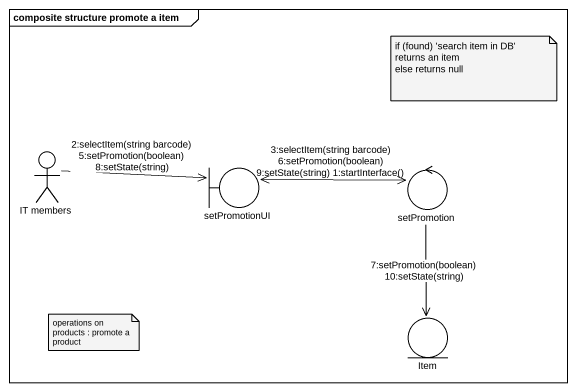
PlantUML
@startuml
mainframe composite structure promote a item
actor "IT members" as IT_members
boundary setPromotionUI
control setPromotion
entity Item
IT_members -right-> setPromotionUI : 2:selectItem(string barcode) 5:setPromotion(boolean) 8:setState(string)
setPromotionUI <-right-> setPromotion : 3:selectItem(string barcode) 6:setPromotion(boolean) 9:setState(string) 1:startInterface()
setPromotion --> Item : 7:setPromotion(boolean) 10:setState(string)
note as N1
  if (found) 'search item in DB' returns an item
  else returns null
end note
note as N2
  operations on products : promote a product
end note
@enduml
